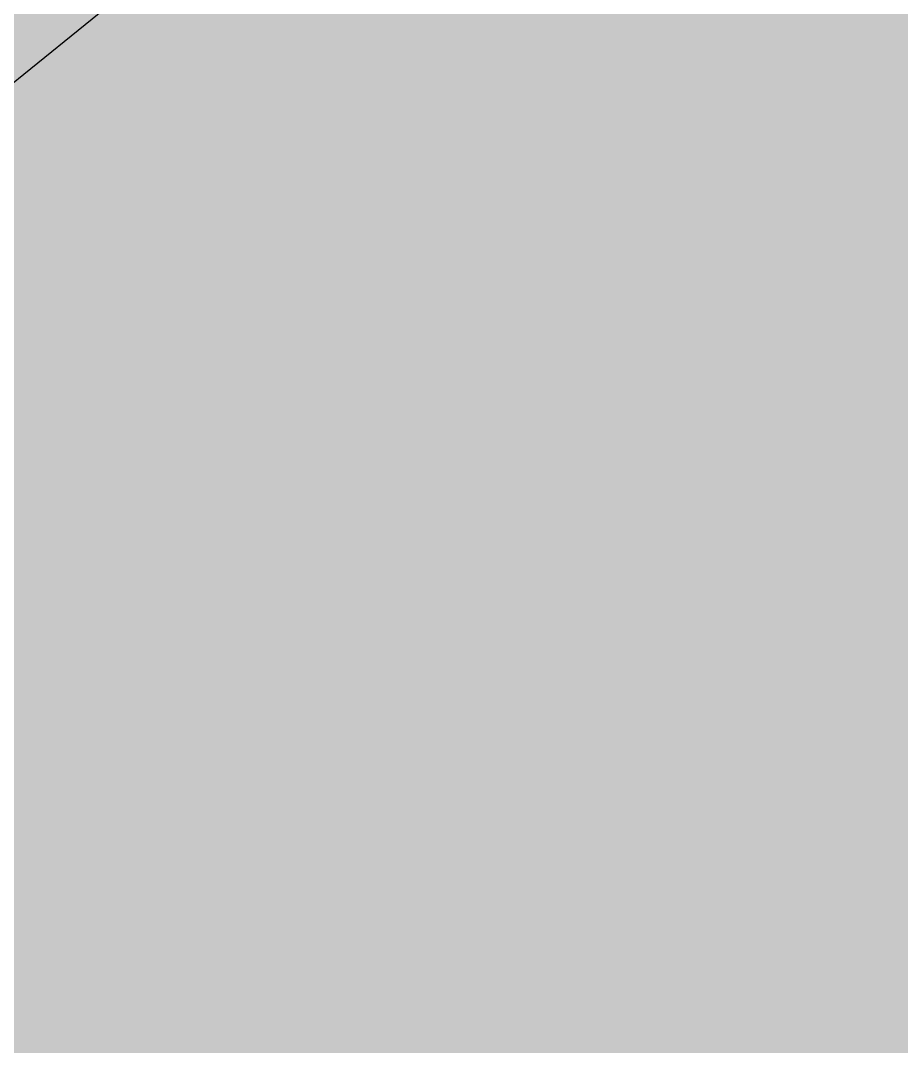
# Model space of a CAD drawing. Header units: inches. Extents: x 248001 to 248864, y 535757 to 536301.
# Drawn here: x 248092.11 to 248100.59, y 536083.69 to 536093.57 of the extents above; entities that cross this region are included whole.
import ezdxf

# ---------------------------------------------------------------- set-up
doc = ezdxf.new("R2010")
doc.units = ezdxf.units.IN
doc.header["$MEASUREMENT"] = 0
doc.linetypes.add('ACAD_ISO05W100', pattern=[33, 24, -3, 0, -3, 0, -3])
doc.layers.add('Service precinct', color=7, linetype='Continuous', lineweight=18, true_color=0x8d8958)
doc.layers.add('StillWaterA', color=142, linetype='Continuous')

msp = doc.modelspace()

# ---------------------------------------------------------------- hatches: boundary and pattern name
at = {"layer": 'Service precinct', "transparency": 33554579}
h = msp.add_hatch(color=256, dxfattribs=at)
h.dxf.hatch_style = 1
h.paths.add_polyline_path([(248104.9259, 536079.6985), (248106.6567, 536082.5383), (248107.1861, 536083.6887), (248107.6131, 536085.9999), (248107.7599, 536091.4683), (248107.8034, 536091.6383), (248098.5941, 536104.803), (248098.2453, 536104.2399), (248097.1845, 536103.1151), (248092.9561, 536099.9737), (248088.3383, 536096.6493), (248084.2345, 536094.3531), (248082.3569, 536093.6303), (248078.6295, 536092.5312), (248078.2207, 536053.364), (248079.0833, 536051.5157), (248079.0593, 536050.9537), (248082.0586, 536052.338), (248086.3311, 536052.7128), (248091.578, 536052.5628), (248092.9415, 536049.4384), (248092.9525, 536049.6243), (248093.2315, 536050.7405), (248094.1671, 536052.7225), (248094.9517, 536053.9489), (248095.7511, 536055.1983), (248096.9933, 536056.6167), (248098.5299, 536057.9769), (248100.4969, 536059.7181), (248101.2557, 536060.6567), (248101.7593, 536061.5941), (248102.1475, 536063.1939), (248102.5345, 536067.7961), (248103.0229, 536069.2377), (248104.6785, 536072.7929), (248105.0541, 536074.7733), (248104.4727, 536078.0681)])
h = msp.add_hatch(color=256, dxfattribs=at)
h.dxf.hatch_style = 1
h.paths.add_polyline_path([(248104.9259, 536079.6985), (248106.6567, 536082.5383), (248107.1861, 536083.6887), (248107.6131, 536085.9999), (248107.7599, 536091.4683), (248107.8034, 536091.6383), (248098.5941, 536104.803), (248098.2453, 536104.2399), (248097.1845, 536103.1151), (248092.9561, 536099.9737), (248088.3383, 536096.6493), (248084.2345, 536094.3531), (248082.3569, 536093.6303), (248078.6295, 536092.5312), (248078.2207, 536053.364), (248079.0833, 536051.5157), (248079.0593, 536050.9537), (248082.0586, 536052.338), (248086.3311, 536052.7128), (248091.578, 536052.5628), (248092.9415, 536049.4384), (248092.9525, 536049.6243), (248093.2315, 536050.7405), (248094.1671, 536052.7225), (248094.9517, 536053.9489), (248095.7511, 536055.1983), (248096.9933, 536056.6167), (248098.5299, 536057.9769), (248100.4969, 536059.7181), (248101.2557, 536060.6567), (248101.7593, 536061.5941), (248102.1475, 536063.1939), (248102.5345, 536067.7961), (248103.0229, 536069.2377), (248104.6785, 536072.7929), (248105.0541, 536074.7733), (248104.4727, 536078.0681)])

# ---------------------------------------------------------------- linework, layer by layer
at = {"layer": 'StillWaterA', "color": 152, "linetype": 'ACAD_ISO05W100', "lineweight": 30, "true_color": 0x2776bb}
msp.add_lwpolyline([(248006.995, 536009.1735), (248035.9814, 536043.5821), (248039.467, 536053.281), (248043.0432, 536059.0085), (248049.295, 536060.714), (248053.252, 536063.217), (248068.2884, 536073.217), (248072.9773, 536076.3354), (248090.3027, 536091.5593), (248107.6423, 536105.6225), (248134.688, 536127.172), (248144.136, 536133.466), (248164.1351, 536150.1741), (248179.1023, 536158.7092), (248184.8002, 536175.4995)], dxfattribs=at)
msp.add_lwpolyline([(248006.995, 536009.1735), (248035.9814, 536043.5821), (248039.467, 536053.281), (248043.0432, 536059.0085), (248049.295, 536060.714), (248053.252, 536063.217), (248068.2884, 536073.217), (248072.9773, 536076.3354), (248090.3027, 536091.5593), (248107.6423, 536105.6225), (248134.688, 536127.172), (248144.136, 536133.466), (248164.1351, 536150.1741), (248179.1023, 536158.7092), (248184.8002, 536175.4995)], dxfattribs=at)

doc.saveas('drawing.dxf')
